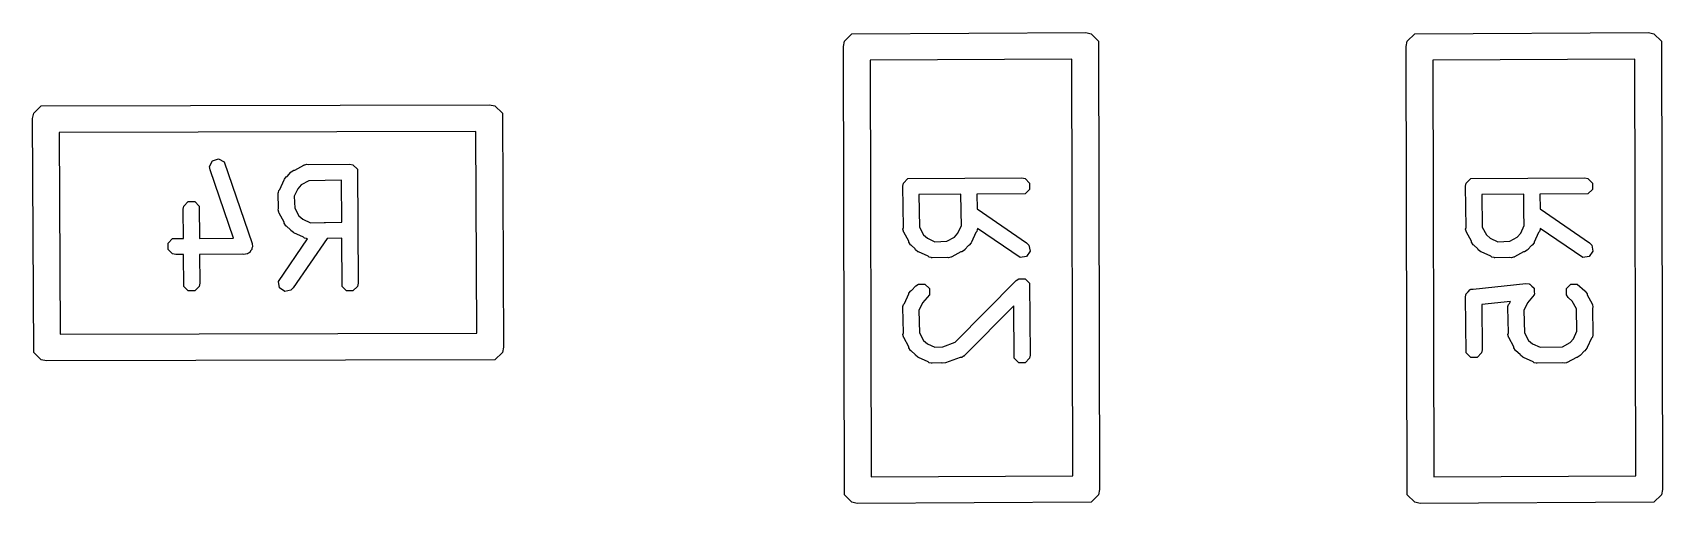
# Model space of a CAD drawing. Extents: x -4.978 to -4.018, y 5.419 to 5.952.
# Drawn here: x -4.5235 to -4.2918, y 5.4515 to 5.5185 of the extents above; entities that cross this region are included whole.
import ezdxf

# ---------------------------------------------------------------- set-up
doc = ezdxf.new("R2010")
doc.units = 0
doc.header["$MEASUREMENT"] = 0
doc.layers.add('BLACK', color=7, linetype='CONTINUOUS')

msp = doc.modelspace()

# ---------------------------------------------------------------- linework, layer by layer
at = {"layer": 'BLACK', "linetype": 'CONTINUOUS'}
for p, q in [((-4.40699, 5.51831), (-4.37376, 5.51846)), ((-4.37376, 5.51846), (-4.37301, 5.51831)), ((-4.32699, 5.51831), (-4.29376, 5.51846)), ((-4.29376, 5.51846), (-4.29301, 5.51831)), ((-4.40821, 5.5165), (-4.40806, 5.51725)), ((-4.40806, 5.45275), (-4.40821, 5.5165)), ((-4.40806, 5.51725), (-4.40699, 5.51831)), ((-4.37301, 5.51831), (-4.37194, 5.51725)), ((-4.37194, 5.51725), (-4.37179, 5.4535)), ((-4.32821, 5.5165), (-4.32806, 5.51725)), ((-4.32806, 5.45275), (-4.32821, 5.5165)), ((-4.32806, 5.51725), (-4.32699, 5.51831)), ((-4.29301, 5.51831), (-4.29194, 5.51725)), ((-4.29194, 5.51725), (-4.29179, 5.4535)), ((-4.37572, 5.51467), (-4.40442, 5.51454)), ((-4.40442, 5.51454), (-4.40428, 5.45533)), ((-4.37558, 5.45546), (-4.37572, 5.51467)), ((-4.29572, 5.51467), (-4.32442, 5.51454)), ((-4.32442, 5.51454), (-4.32428, 5.45533)), ((-4.29558, 5.45546), (-4.29572, 5.51467)), ((-4.52346, 5.50624), (-4.52331, 5.50699)), ((-4.52331, 5.50699), (-4.52225, 5.50806)), ((-4.52225, 5.50806), (-4.4585, 5.50821)), ((-4.4585, 5.50821), (-4.45775, 5.50806)), ((-4.45775, 5.50806), (-4.45669, 5.50699)), ((-4.45669, 5.50699), (-4.45654, 5.47376)), ((-4.52331, 5.47301), (-4.52346, 5.50624)), ((-4.46046, 5.50442), (-4.51967, 5.50428)), ((-4.51967, 5.50428), (-4.51954, 5.47558)), ((-4.46033, 5.47572), (-4.46046, 5.50442)), ((-4.4983, 5.49942), (-4.4979, 5.50023)), ((-4.4979, 5.50023), (-4.49704, 5.50051)), ((-4.49704, 5.50051), (-4.49623, 5.50011)), ((-4.49623, 5.50011), (-4.49225, 5.48846)), ((-4.49824, 5.49896), (-4.4983, 5.49942)), ((-4.49493, 5.48925), (-4.49824, 5.49896)), ((-4.48772, 5.49754), (-4.48768, 5.49761)), ((-4.48768, 5.49761), (-4.4874, 5.49798)), ((-4.4874, 5.49798), (-4.48729, 5.49801)), ((-4.48729, 5.49801), (-4.48677, 5.4986)), ((-4.48677, 5.4986), (-4.48677, 5.49861)), ((-4.48677, 5.49861), (-4.48676, 5.49861)), ((-4.48676, 5.49861), (-4.48671, 5.49867)), ((-4.48671, 5.49867), (-4.48633, 5.49893)), ((-4.48633, 5.49893), (-4.48619, 5.49893)), ((-4.48619, 5.49893), (-4.4849, 5.49964)), ((-4.4849, 5.49964), (-4.48485, 5.49966)), ((-4.48485, 5.49966), (-4.48483, 5.49968)), ((-4.48483, 5.49968), (-4.48477, 5.49968)), ((-4.48477, 5.49968), (-4.48446, 5.49976)), ((-4.48446, 5.49976), (-4.48422, 5.49969)), ((-4.48422, 5.49969), (-4.47838, 5.49977)), ((-4.47838, 5.49977), (-4.47792, 5.49968)), ((-4.47792, 5.49968), (-4.47729, 5.49904)), ((-4.47729, 5.49904), (-4.4772, 5.48284)), ((-4.39968, 5.49708), (-4.39904, 5.49771)), ((-4.39904, 5.49771), (-4.38284, 5.4978)), ((-4.38284, 5.4978), (-4.38239, 5.49771)), ((-4.38239, 5.49771), (-4.38175, 5.49708)), ((-4.31968, 5.49708), (-4.31904, 5.49771)), ((-4.31904, 5.49771), (-4.30284, 5.4978)), ((-4.30284, 5.4978), (-4.30239, 5.49771)), ((-4.30239, 5.49771), (-4.30175, 5.49708)), ((-4.48856, 5.49559), (-4.48854, 5.49564)), ((-4.48849, 5.49346), (-4.48856, 5.49559)), ((-4.48855, 5.49567), (-4.48853, 5.49572)), ((-4.48854, 5.49564), (-4.48855, 5.49567)), ((-4.48853, 5.49572), (-4.48847, 5.49604)), ((-4.48847, 5.49604), (-4.48832, 5.49618)), ((-4.48832, 5.49618), (-4.48772, 5.49754)), ((-4.48772, 5.49754), (-4.48772, 5.49754)), ((-4.48772, 5.49754), (-4.48772, 5.49754)), ((-4.48578, 5.49626), (-4.48626, 5.4952)), ((-4.4853, 5.49681), (-4.48578, 5.49626)), ((-4.48421, 5.49741), (-4.4853, 5.49681)), ((-4.47955, 5.49747), (-4.48421, 5.49741)), ((-4.47952, 5.4915), (-4.47955, 5.49747)), ((-4.39977, 5.49662), (-4.39968, 5.49708)), ((-4.39969, 5.49078), (-4.39977, 5.49662)), ((-4.3915, 5.49548), (-4.39747, 5.49545)), ((-4.39747, 5.49545), (-4.39741, 5.49079)), ((-4.39147, 5.49316), (-4.3915, 5.49548)), ((-4.38239, 5.49553), (-4.38922, 5.49549)), ((-4.38922, 5.49549), (-4.38919, 5.49342)), ((-4.38175, 5.49617), (-4.38239, 5.49553)), ((-4.38175, 5.49708), (-4.38175, 5.49617)), ((-4.31977, 5.49662), (-4.31968, 5.49708)), ((-4.31969, 5.49078), (-4.31977, 5.49662)), ((-4.3115, 5.49548), (-4.31747, 5.49545)), ((-4.31747, 5.49545), (-4.31741, 5.49079)), ((-4.31147, 5.49316), (-4.3115, 5.49548)), ((-4.30239, 5.49553), (-4.30922, 5.49549)), ((-4.30922, 5.49549), (-4.30919, 5.49342)), ((-4.30175, 5.49617), (-4.30239, 5.49553)), ((-4.30175, 5.49708), (-4.30175, 5.49617)), ((-4.50205, 5.49334), (-4.50196, 5.49379)), ((-4.50202, 5.48919), (-4.50205, 5.49334)), ((-4.50196, 5.49379), (-4.50133, 5.49443)), ((-4.50133, 5.49443), (-4.50042, 5.49443)), ((-4.50042, 5.49443), (-4.49978, 5.49379)), ((-4.49978, 5.49379), (-4.49974, 5.48921)), ((-4.48855, 5.49325), (-4.48849, 5.49346)), ((-4.48847, 5.49294), (-4.48855, 5.49325)), ((-4.48626, 5.4952), (-4.4862, 5.4935)), ((-4.4862, 5.4935), (-4.4856, 5.49242)), ((-4.39149, 5.49313), (-4.39147, 5.49316)), ((-4.39147, 5.493), (-4.39149, 5.49313)), ((-4.39144, 5.49105), (-4.39147, 5.493)), ((-4.38919, 5.49342), (-4.38216, 5.48859)), ((-4.31149, 5.49313), (-4.31147, 5.49316)), ((-4.31147, 5.493), (-4.31149, 5.49313)), ((-4.31144, 5.49105), (-4.31147, 5.493)), ((-4.30919, 5.49342), (-4.30216, 5.48859)), ((-4.48847, 5.49288), (-4.48847, 5.49294)), ((-4.48845, 5.49287), (-4.48847, 5.49288)), ((-4.48843, 5.49281), (-4.48845, 5.49287)), ((-4.48772, 5.49152), (-4.48843, 5.49281)), ((-4.48772, 5.49138), (-4.48772, 5.49152)), ((-4.48746, 5.491), (-4.48772, 5.49138)), ((-4.4874, 5.49095), (-4.48746, 5.491)), ((-4.4874, 5.49094), (-4.4874, 5.49095)), ((-4.48739, 5.49094), (-4.4874, 5.49094)), ((-4.4868, 5.49042), (-4.48739, 5.49094)), ((-4.4856, 5.49242), (-4.48505, 5.49193)), ((-4.48505, 5.49193), (-4.48395, 5.49144)), ((-4.48395, 5.49144), (-4.482, 5.49147)), ((-4.482, 5.49147), (-4.48187, 5.49149)), ((-4.48187, 5.49149), (-4.48184, 5.49147)), ((-4.48184, 5.49147), (-4.47952, 5.4915)), ((-4.39976, 5.49054), (-4.39969, 5.49078)), ((-4.39741, 5.49079), (-4.39681, 5.4897)), ((-4.39193, 5.48995), (-4.39144, 5.49105)), ((-4.31976, 5.49054), (-4.31969, 5.49078)), ((-4.31741, 5.49079), (-4.31681, 5.4897)), ((-4.31193, 5.48995), (-4.31144, 5.49105)), ((-4.50421, 5.48854), (-4.50358, 5.48918)), ((-4.50421, 5.48763), (-4.50421, 5.48854)), ((-4.50358, 5.48918), (-4.50202, 5.48919)), ((-4.49974, 5.48921), (-4.49493, 5.48925)), ((-4.49225, 5.48846), (-4.4922, 5.488)), ((-4.48853, 5.48309), (-4.48437, 5.48916)), ((-4.48677, 5.49031), (-4.4868, 5.49042)), ((-4.4864, 5.49003), (-4.48677, 5.49031)), ((-4.48158, 5.48919), (-4.48641, 5.48216)), ((-4.48633, 5.49), (-4.4864, 5.49003)), ((-4.48497, 5.48939), (-4.48633, 5.49)), ((-4.48633, 5.49), (-4.48633, 5.49)), ((-4.48633, 5.49), (-4.48633, 5.49)), ((-4.48483, 5.48925), (-4.48497, 5.48939)), ((-4.48451, 5.48918), (-4.48483, 5.48925)), ((-4.48446, 5.48916), (-4.48451, 5.48918)), ((-4.48443, 5.48917), (-4.48446, 5.48916)), ((-4.48438, 5.48916), (-4.48443, 5.48917)), ((-4.48437, 5.48916), (-4.48438, 5.48916)), ((-4.47951, 5.48922), (-4.48158, 5.48919)), ((-4.47947, 5.48239), (-4.47951, 5.48922)), ((-4.39968, 5.49023), (-4.39976, 5.49054)), ((-4.39968, 5.49017), (-4.39968, 5.49023)), ((-4.39966, 5.49015), (-4.39968, 5.49017)), ((-4.39964, 5.4901), (-4.39966, 5.49015)), ((-4.39893, 5.48881), (-4.39964, 5.4901)), ((-4.39893, 5.48867), (-4.39893, 5.48881)), ((-4.39867, 5.48829), (-4.39893, 5.48867)), ((-4.39681, 5.4897), (-4.39626, 5.48922)), ((-4.39626, 5.48922), (-4.3952, 5.48874)), ((-4.3952, 5.48874), (-4.3935, 5.4888)), ((-4.3935, 5.4888), (-4.39242, 5.4894)), ((-4.39242, 5.4894), (-4.39193, 5.48995)), ((-4.39003, 5.4886), (-4.39031, 5.48823)), ((-4.39, 5.48867), (-4.39003, 5.4886)), ((-4.38939, 5.49003), (-4.39, 5.48867)), ((-4.39, 5.48867), (-4.39, 5.48867)), ((-4.39, 5.48867), (-4.39, 5.48867)), ((-4.38925, 5.49017), (-4.38939, 5.49003)), ((-4.38918, 5.49049), (-4.38925, 5.49017)), ((-4.38916, 5.49054), (-4.38918, 5.49049)), ((-4.38916, 5.49062), (-4.38917, 5.49057)), ((-4.38917, 5.49057), (-4.38916, 5.49054)), ((-4.38309, 5.48647), (-4.38916, 5.49063)), ((-4.38916, 5.49063), (-4.38916, 5.49062)), ((-4.38216, 5.48859), (-4.38184, 5.48826)), ((-4.31968, 5.49023), (-4.31976, 5.49054)), ((-4.31968, 5.49017), (-4.31968, 5.49023)), ((-4.31966, 5.49015), (-4.31968, 5.49017)), ((-4.31964, 5.4901), (-4.31966, 5.49015)), ((-4.31893, 5.48881), (-4.31964, 5.4901)), ((-4.31893, 5.48867), (-4.31893, 5.48881)), ((-4.31867, 5.48829), (-4.31893, 5.48867)), ((-4.31681, 5.4897), (-4.31626, 5.48922)), ((-4.31626, 5.48922), (-4.3152, 5.48874)), ((-4.3152, 5.48874), (-4.3135, 5.4888)), ((-4.3135, 5.4888), (-4.31242, 5.4894)), ((-4.31242, 5.4894), (-4.31193, 5.48995)), ((-4.31003, 5.4886), (-4.31031, 5.48823)), ((-4.31, 5.48867), (-4.31003, 5.4886)), ((-4.30939, 5.49003), (-4.31, 5.48867)), ((-4.31, 5.48867), (-4.31, 5.48867)), ((-4.31, 5.48867), (-4.31, 5.48867)), ((-4.30925, 5.49017), (-4.30939, 5.49003)), ((-4.30918, 5.49049), (-4.30925, 5.49017)), ((-4.30916, 5.49054), (-4.30918, 5.49049)), ((-4.30916, 5.49062), (-4.30917, 5.49057)), ((-4.30917, 5.49057), (-4.30916, 5.49054)), ((-4.30309, 5.48647), (-4.30916, 5.49063)), ((-4.30916, 5.49063), (-4.30916, 5.49062)), ((-4.30216, 5.48859), (-4.30184, 5.48826)), ((-4.50358, 5.487), (-4.50421, 5.48763)), ((-4.50312, 5.48691), (-4.50358, 5.487)), ((-4.502, 5.48692), (-4.50312, 5.48691)), ((-4.50196, 5.48239), (-4.502, 5.48692)), ((-4.49362, 5.48699), (-4.49973, 5.48694)), ((-4.49973, 5.48694), (-4.49969, 5.48284)), ((-4.49346, 5.48691), (-4.49362, 5.48699)), ((-4.49321, 5.48699), (-4.49346, 5.48691)), ((-4.49292, 5.487), (-4.49321, 5.48699)), ((-4.49279, 5.48713), (-4.49292, 5.487)), ((-4.4926, 5.48719), (-4.49279, 5.48713)), ((-4.49248, 5.48744), (-4.4926, 5.48719)), ((-4.49228, 5.48763), (-4.49248, 5.48744)), ((-4.4922, 5.488), (-4.49228, 5.48783)), ((-4.49228, 5.48783), (-4.49228, 5.48763)), ((-4.39861, 5.48824), (-4.39867, 5.48829)), ((-4.39861, 5.48823), (-4.39861, 5.48824)), ((-4.3986, 5.48823), (-4.39861, 5.48823)), ((-4.39801, 5.48771), (-4.3986, 5.48823)), ((-4.39798, 5.4876), (-4.39801, 5.48771)), ((-4.39761, 5.48732), (-4.39798, 5.4876)), ((-4.39754, 5.48728), (-4.39761, 5.48732)), ((-4.39618, 5.48668), (-4.39754, 5.48728)), ((-4.39754, 5.48728), (-4.39754, 5.48728)), ((-4.39754, 5.48728), (-4.39754, 5.48728)), ((-4.39604, 5.48653), (-4.39618, 5.48668)), ((-4.39572, 5.48647), (-4.39604, 5.48653)), ((-4.39567, 5.48645), (-4.39572, 5.48647)), ((-4.39564, 5.48646), (-4.39567, 5.48645)), ((-4.39559, 5.48644), (-4.39564, 5.48646)), ((-4.39346, 5.48651), (-4.39559, 5.48644)), ((-4.39325, 5.48645), (-4.39346, 5.48651)), ((-4.39294, 5.48653), (-4.39325, 5.48645)), ((-4.39288, 5.48653), (-4.39294, 5.48653)), ((-4.39287, 5.48655), (-4.39288, 5.48653)), ((-4.39281, 5.48657), (-4.39287, 5.48655)), ((-4.39152, 5.48728), (-4.39281, 5.48657)), ((-4.39138, 5.48728), (-4.39152, 5.48728)), ((-4.391, 5.48754), (-4.39138, 5.48728)), ((-4.39095, 5.4876), (-4.391, 5.48754)), ((-4.39094, 5.4876), (-4.39095, 5.4876)), ((-4.39042, 5.4882), (-4.39094, 5.48761)), ((-4.39094, 5.48761), (-4.39094, 5.4876)), ((-4.39031, 5.48823), (-4.39042, 5.4882)), ((-4.3822, 5.48663), (-4.38309, 5.48647)), ((-4.38168, 5.48737), (-4.3822, 5.48663)), ((-4.38184, 5.48826), (-4.38168, 5.48737)), ((-4.31861, 5.48824), (-4.31867, 5.48829)), ((-4.31861, 5.48823), (-4.31861, 5.48824)), ((-4.3186, 5.48823), (-4.31861, 5.48823)), ((-4.31801, 5.48771), (-4.3186, 5.48823)), ((-4.31798, 5.4876), (-4.31801, 5.48771)), ((-4.31761, 5.48732), (-4.31798, 5.4876)), ((-4.31754, 5.48728), (-4.31761, 5.48732)), ((-4.31618, 5.48668), (-4.31754, 5.48728)), ((-4.31754, 5.48728), (-4.31754, 5.48728)), ((-4.31754, 5.48728), (-4.31754, 5.48728)), ((-4.31604, 5.48653), (-4.31618, 5.48668)), ((-4.31572, 5.48647), (-4.31604, 5.48653)), ((-4.31567, 5.48645), (-4.31572, 5.48647)), ((-4.31564, 5.48646), (-4.31567, 5.48645)), ((-4.31559, 5.48644), (-4.31564, 5.48646)), ((-4.31346, 5.48651), (-4.31559, 5.48644)), ((-4.31325, 5.48645), (-4.31346, 5.48651)), ((-4.31294, 5.48653), (-4.31325, 5.48645)), ((-4.31288, 5.48653), (-4.31294, 5.48653)), ((-4.31287, 5.48655), (-4.31288, 5.48653)), ((-4.31281, 5.48657), (-4.31287, 5.48655)), ((-4.31152, 5.48728), (-4.31281, 5.48657)), ((-4.31138, 5.48728), (-4.31152, 5.48728)), ((-4.311, 5.48754), (-4.31138, 5.48728)), ((-4.31095, 5.4876), (-4.311, 5.48754)), ((-4.31094, 5.4876), (-4.31095, 5.4876)), ((-4.31042, 5.4882), (-4.31094, 5.48761)), ((-4.31094, 5.48761), (-4.31094, 5.4876)), ((-4.31031, 5.48823), (-4.31042, 5.4882)), ((-4.3022, 5.48663), (-4.30309, 5.48647)), ((-4.30168, 5.48737), (-4.3022, 5.48663)), ((-4.30184, 5.48826), (-4.30168, 5.48737)), ((-4.50133, 5.48175), (-4.50196, 5.48239)), ((-4.50042, 5.48175), (-4.50133, 5.48175)), ((-4.49978, 5.48239), (-4.50042, 5.48175)), ((-4.49969, 5.48284), (-4.49978, 5.48239)), ((-4.48837, 5.4822), (-4.48853, 5.48309)), ((-4.48763, 5.48168), (-4.48837, 5.4822)), ((-4.48674, 5.48184), (-4.48763, 5.48168)), ((-4.48641, 5.48216), (-4.48674, 5.48184)), ((-4.47883, 5.48175), (-4.47947, 5.48239)), ((-4.47792, 5.48175), (-4.47883, 5.48175)), ((-4.47729, 5.48239), (-4.47792, 5.48175)), ((-4.4772, 5.48284), (-4.47729, 5.48239)), ((-4.39893, 5.48133), (-4.39889, 5.4814)), ((-4.39889, 5.4814), (-4.39861, 5.48177)), ((-4.39861, 5.48177), (-4.39851, 5.4818)), ((-4.39851, 5.4818), (-4.39792, 5.48246)), ((-4.39792, 5.48246), (-4.39754, 5.48272)), ((-4.39754, 5.48272), (-4.39663, 5.48272)), ((-4.39663, 5.48272), (-4.39599, 5.48208)), ((-4.39599, 5.48208), (-4.39599, 5.48117)), ((-4.3923, 5.47446), (-4.38367, 5.48321)), ((-4.38367, 5.48321), (-4.38329, 5.48347)), ((-4.38329, 5.48347), (-4.38329, 5.48347)), ((-4.38329, 5.48347), (-4.38329, 5.48347)), ((-4.38329, 5.48347), (-4.38239, 5.48347)), ((-4.38239, 5.48347), (-4.38175, 5.48283)), ((-4.38239, 5.48347), (-4.38239, 5.48347)), ((-4.38175, 5.48283), (-4.38166, 5.47263)), ((-4.31968, 5.48133), (-4.3194, 5.48161)), ((-4.3194, 5.48161), (-4.31914, 5.48192)), ((-4.31914, 5.48192), (-4.31908, 5.48192)), ((-4.31908, 5.48192), (-4.31904, 5.48197)), ((-4.31904, 5.48197), (-4.31869, 5.48197)), ((-4.31869, 5.48197), (-4.3112, 5.4828)), ((-4.3112, 5.4828), (-4.31075, 5.48276)), ((-4.31075, 5.48276), (-4.3107, 5.48272)), ((-4.3107, 5.48272), (-4.31063, 5.48272)), ((-4.31063, 5.48272), (-4.31035, 5.48244)), ((-4.31035, 5.48244), (-4.31005, 5.48218)), ((-4.31005, 5.48218), (-4.31004, 5.48212)), ((-4.31004, 5.48212), (-4.31, 5.48208)), ((-4.31, 5.48208), (-4.31, 5.48168)), ((-4.31, 5.48168), (-4.30996, 5.48128)), ((-4.30543, 5.48208), (-4.30479, 5.48272)), ((-4.30543, 5.48117), (-4.30543, 5.48208)), ((-4.30479, 5.48272), (-4.30389, 5.48272)), ((-4.30389, 5.48272), (-4.30282, 5.48177)), ((-4.30282, 5.48177), (-4.30281, 5.48177)), ((-4.30281, 5.48177), (-4.30281, 5.48176)), ((-4.30281, 5.48176), (-4.30275, 5.48171)), ((-4.30275, 5.48171), (-4.3025, 5.48133)), ((-4.39977, 5.47938), (-4.39976, 5.47943)), ((-4.39969, 5.47577), (-4.39977, 5.47938)), ((-4.39976, 5.47946), (-4.39974, 5.47951)), ((-4.39976, 5.47943), (-4.39976, 5.47946)), ((-4.39974, 5.47951), (-4.39968, 5.47983)), ((-4.39968, 5.47983), (-4.39954, 5.47997)), ((-4.39954, 5.47997), (-4.39893, 5.48133)), ((-4.39893, 5.48133), (-4.39893, 5.48133)), ((-4.39893, 5.48133), (-4.39893, 5.48133)), ((-4.39699, 5.48005), (-4.39748, 5.47897)), ((-4.39599, 5.48117), (-4.39699, 5.48005)), ((-4.38399, 5.47964), (-4.391, 5.47254)), ((-4.38393, 5.47217), (-4.38399, 5.47964)), ((-4.31977, 5.48088), (-4.31971, 5.48116)), ((-4.31968, 5.47292), (-4.31977, 5.48088)), ((-4.31972, 5.48122), (-4.31969, 5.48124)), ((-4.31971, 5.48116), (-4.31972, 5.48122)), ((-4.31969, 5.48124), (-4.31968, 5.48133)), ((-4.3134, 5.48026), (-4.31748, 5.47981)), ((-4.31748, 5.47981), (-4.3174, 5.47338)), ((-4.31377, 5.47938), (-4.31376, 5.47943)), ((-4.31369, 5.47577), (-4.31377, 5.47938)), ((-4.31376, 5.47946), (-4.31374, 5.47951)), ((-4.31376, 5.47943), (-4.31376, 5.47946)), ((-4.31374, 5.47951), (-4.31368, 5.47983)), ((-4.31368, 5.47983), (-4.31354, 5.47997)), ((-4.31354, 5.47997), (-4.3134, 5.48026)), ((-4.31099, 5.48005), (-4.31148, 5.47897)), ((-4.31, 5.48117), (-4.31099, 5.48005)), ((-4.30996, 5.48128), (-4.31, 5.48124)), ((-4.31, 5.48124), (-4.31, 5.48117)), ((-4.30517, 5.48079), (-4.30543, 5.48117)), ((-4.30462, 5.4803), (-4.30517, 5.48079)), ((-4.30402, 5.47921), (-4.30462, 5.4803)), ((-4.30395, 5.47604), (-4.30402, 5.47921)), ((-4.3025, 5.48133), (-4.3025, 5.48119)), ((-4.3025, 5.48119), (-4.30178, 5.4799)), ((-4.30178, 5.4799), (-4.30177, 5.47985)), ((-4.30177, 5.47985), (-4.30175, 5.47983)), ((-4.30175, 5.47983), (-4.30175, 5.47977)), ((-4.30175, 5.47977), (-4.30166, 5.47946)), ((-4.30166, 5.47946), (-4.30173, 5.47924)), ((-4.30173, 5.47924), (-4.30166, 5.47563)), ((-4.39748, 5.47897), (-4.39741, 5.47579)), ((-4.31148, 5.47897), (-4.31141, 5.47579)), ((-4.51954, 5.47558), (-4.46033, 5.47572)), ((-4.39976, 5.47554), (-4.39969, 5.47577)), ((-4.39968, 5.47523), (-4.39976, 5.47554)), ((-4.39968, 5.47517), (-4.39968, 5.47523)), ((-4.39966, 5.47515), (-4.39968, 5.47517)), ((-4.39964, 5.4751), (-4.39966, 5.47515)), ((-4.39893, 5.47381), (-4.39964, 5.4751)), ((-4.39741, 5.47579), (-4.39681, 5.47471)), ((-4.39681, 5.47471), (-4.39626, 5.47422)), ((-4.39408, 5.47381), (-4.3923, 5.47446)), ((-4.31376, 5.47554), (-4.31369, 5.47577)), ((-4.31368, 5.47523), (-4.31376, 5.47554)), ((-4.31368, 5.47517), (-4.31368, 5.47523)), ((-4.31366, 5.47515), (-4.31368, 5.47517)), ((-4.31364, 5.4751), (-4.31366, 5.47515)), ((-4.31293, 5.47381), (-4.31364, 5.4751)), ((-4.31141, 5.47579), (-4.31081, 5.47471)), ((-4.31081, 5.47471), (-4.31027, 5.47422)), ((-4.30492, 5.4744), (-4.30443, 5.47495)), ((-4.30443, 5.47495), (-4.30395, 5.47604)), ((-4.30189, 5.47503), (-4.3025, 5.47368)), ((-4.30175, 5.47517), (-4.30189, 5.47503)), ((-4.30168, 5.47549), (-4.30175, 5.47517)), ((-4.30166, 5.47554), (-4.30168, 5.47549)), ((-4.30166, 5.47563), (-4.30167, 5.47557)), ((-4.30167, 5.47557), (-4.30166, 5.47554)), ((-4.52225, 5.47194), (-4.52331, 5.47301)), ((-4.45669, 5.47301), (-4.45775, 5.47194)), ((-4.45654, 5.47376), (-4.45669, 5.47301)), ((-4.39893, 5.47367), (-4.39893, 5.47381)), ((-4.39867, 5.47329), (-4.39893, 5.47367)), ((-4.39861, 5.47324), (-4.39867, 5.47329)), ((-4.39861, 5.47323), (-4.39861, 5.47324)), ((-4.3986, 5.47323), (-4.39861, 5.47323)), ((-4.39801, 5.47271), (-4.3986, 5.47323)), ((-4.39798, 5.4726), (-4.39801, 5.47271)), ((-4.39761, 5.47232), (-4.39798, 5.4726)), ((-4.39754, 5.47229), (-4.39761, 5.47232)), ((-4.39618, 5.47168), (-4.39754, 5.47229)), ((-4.39754, 5.47229), (-4.39754, 5.47229)), ((-4.39754, 5.47229), (-4.39754, 5.47229)), ((-4.39626, 5.47422), (-4.39522, 5.47376)), ((-4.39522, 5.47376), (-4.39409, 5.47381)), ((-4.39409, 5.47381), (-4.39408, 5.47381)), ((-4.3916, 5.47229), (-4.39371, 5.47151)), ((-4.39138, 5.47229), (-4.3916, 5.47229)), ((-4.39112, 5.47246), (-4.39138, 5.47229)), ((-4.39106, 5.47248), (-4.39112, 5.47246)), ((-4.39105, 5.47251), (-4.39106, 5.47248)), ((-4.391, 5.47254), (-4.39105, 5.47251)), ((-4.38329, 5.47154), (-4.38393, 5.47217)), ((-4.38175, 5.47217), (-4.38239, 5.47154)), ((-4.38166, 5.47263), (-4.38175, 5.47217)), ((-4.31904, 5.47229), (-4.31968, 5.47292)), ((-4.31813, 5.47229), (-4.31904, 5.47229)), ((-4.31749, 5.47292), (-4.31813, 5.47229)), ((-4.3174, 5.47338), (-4.31749, 5.47292)), ((-4.31293, 5.47367), (-4.31293, 5.47381)), ((-4.31267, 5.47329), (-4.31293, 5.47367)), ((-4.31261, 5.47324), (-4.31267, 5.47329)), ((-4.31261, 5.47323), (-4.31261, 5.47324)), ((-4.31201, 5.47271), (-4.31261, 5.47323)), ((-4.31261, 5.47323), (-4.31261, 5.47323)), ((-4.31198, 5.4726), (-4.31201, 5.47271)), ((-4.31161, 5.47232), (-4.31198, 5.4726)), ((-4.31154, 5.47229), (-4.31161, 5.47232)), ((-4.31018, 5.47168), (-4.31154, 5.47229)), ((-4.31154, 5.47229), (-4.31154, 5.47229)), ((-4.31154, 5.47229), (-4.31154, 5.47229)), ((-4.31027, 5.47422), (-4.30918, 5.47374)), ((-4.30918, 5.47374), (-4.306, 5.4738)), ((-4.306, 5.4738), (-4.30492, 5.4744)), ((-4.30402, 5.47229), (-4.30531, 5.47157)), ((-4.30389, 5.47229), (-4.30402, 5.47229)), ((-4.3035, 5.47254), (-4.30389, 5.47229)), ((-4.30345, 5.4726), (-4.3035, 5.47254)), ((-4.30344, 5.47261), (-4.30345, 5.4726)), ((-4.30345, 5.4726), (-4.30345, 5.4726)), ((-4.30292, 5.4732), (-4.30344, 5.47261)), ((-4.30281, 5.47323), (-4.30292, 5.4732)), ((-4.30253, 5.4736), (-4.30281, 5.47323)), ((-4.3025, 5.47367), (-4.30253, 5.4736)), ((-4.3025, 5.47368), (-4.3025, 5.47367)), ((-4.3025, 5.47367), (-4.3025, 5.47367)), ((-4.5215, 5.47179), (-4.52225, 5.47194)), ((-4.45775, 5.47194), (-4.5215, 5.47179)), ((-4.39604, 5.47154), (-4.39618, 5.47168)), ((-4.39572, 5.47147), (-4.39604, 5.47154)), ((-4.39567, 5.47145), (-4.39572, 5.47147)), ((-4.39564, 5.47146), (-4.39567, 5.47145)), ((-4.39559, 5.47145), (-4.39564, 5.47146)), ((-4.39428, 5.47151), (-4.39559, 5.47145)), ((-4.39417, 5.47145), (-4.39428, 5.47151)), ((-4.39371, 5.47151), (-4.39417, 5.47145)), ((-4.38239, 5.47154), (-4.38329, 5.47154)), ((-4.31004, 5.47154), (-4.31018, 5.47168)), ((-4.30973, 5.47147), (-4.31004, 5.47154)), ((-4.30967, 5.47145), (-4.30973, 5.47147)), ((-4.30964, 5.47146), (-4.30967, 5.47145)), ((-4.30959, 5.47145), (-4.30964, 5.47146)), ((-4.30598, 5.47152), (-4.30959, 5.47145)), ((-4.30575, 5.47145), (-4.30598, 5.47152)), ((-4.30544, 5.47153), (-4.30575, 5.47145)), ((-4.30539, 5.47154), (-4.30544, 5.47153)), ((-4.30537, 5.47155), (-4.30539, 5.47154)), ((-4.30531, 5.47157), (-4.30537, 5.47155)), ((-4.40428, 5.45533), (-4.37558, 5.45546)), ((-4.32428, 5.45533), (-4.29558, 5.45546)), ((-4.40699, 5.45169), (-4.40806, 5.45275)), ((-4.40624, 5.45154), (-4.40699, 5.45169)), ((-4.37301, 5.45169), (-4.40624, 5.45154)), ((-4.37194, 5.45275), (-4.37301, 5.45169)), ((-4.37179, 5.4535), (-4.37194, 5.45275)), ((-4.32699, 5.45169), (-4.32806, 5.45275)), ((-4.32624, 5.45154), (-4.32699, 5.45169)), ((-4.29301, 5.45169), (-4.32624, 5.45154)), ((-4.29194, 5.45275), (-4.29301, 5.45169)), ((-4.29179, 5.4535), (-4.29194, 5.45275))]:
    msp.add_line(p, q, dxfattribs=at)

doc.saveas('drawing.dxf')
